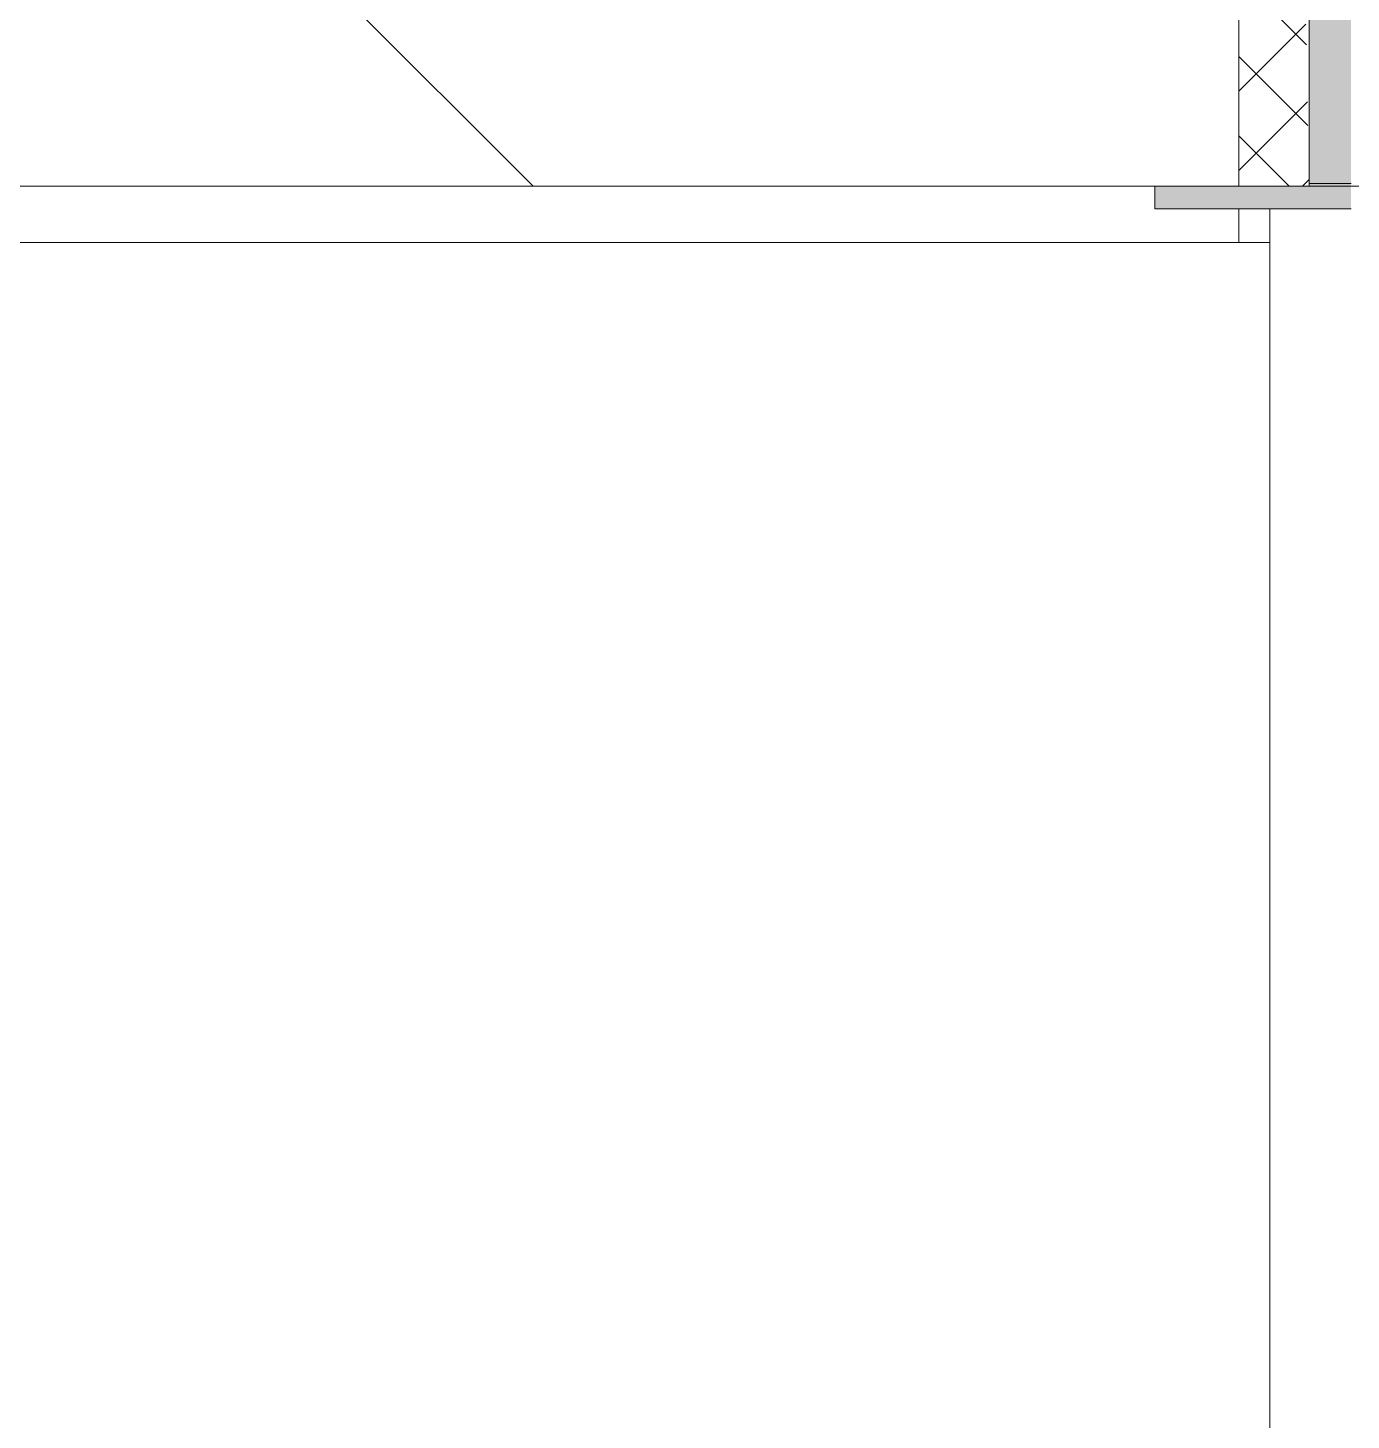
# Model space of a CAD drawing. Header units: millimetres. Extents: x 81711 to 274967, y -8553 to 29000.
# Drawn here: x 232665.2 to 233136.7, y 12960.3 to 13456.5 of the extents above; entities that cross this region are included whole.
import ezdxf

# ---------------------------------------------------------------- set-up
doc = ezdxf.new("R2010")
doc.units = ezdxf.units.MM
for name, color, linetype, lineweight, true_color in [('A-DOOR-3', 7, 'Continuous', 5, 0xb7b7b7), ('A-DOOR-5', 7, 'Continuous', 5, 0xe2e2e2), ('A-DOOR-6', 7, 'Continuous', 5, 0xaaaaaa), ('A-DOOR-FRAM-2', 7, 'Continuous', 5, 0xb7b7b7), ('A-DOOR-FRAM-3', 7, 'Continuous', 5, 0xe2e2e2), ('A-DOOR-FRAM-4', 7, 'Continuous', 5, 0xaaaaaa), ('A-FLOR-2', 7, 'Continuous', 5, 0xaaaaaa)]:
    doc.layers.add(name, color=color, linetype=linetype, lineweight=lineweight, true_color=true_color)
doc.layers.add('I-WALL-27', color=7, linetype='Continuous', lineweight=5)

# ---------------------------------------------------------------- blocks, each defined once
blk = doc.blocks.new('110_Дверь_СКБ_1Ст_Внутренняя1 - Д-8 950x2100h_охрана-V130-1_5_3_птичка')
at = {"layer": 'A-DOOR-5'}
blk.add_hatch(color=256, dxfattribs=at).paths.add_polyline_path([(462.5, 100), (447.5, 100), (447.5, 20), (462.5, 20)])
at = {"layer": 'A-DOOR-6'}
h = blk.add_hatch(dxfattribs=at)
h.set_pattern_fill('FP_6', color=256, style=0, pattern_type=2)
h.set_pattern_definition([(135, (1826.41, 164.685), (-14.14214, -14.14214), []), (225, (1826.41, 164.685), (14.14214, -14.14214), [])])
h.paths.add_polyline_path([(476.46, 100), (462.5, 100), (466.27, -100), (487.5, -100), (487.5, 100)])
at = {"layer": 'A-DOOR-FRAM-3'}
blk.add_hatch(color=256, dxfattribs=at).paths.add_polyline_path([(447.5, 108), (447.5, 100), (517.5, 100), (517.5, 108), (462.5, 108)])
at = {"layer": 'A-DOOR-FRAM-2'}
blk.add_line((447.5, 100), (437.5, 100), dxfattribs=at)
at = {"layer": 'A-DOOR-FRAM-4'}
for p, q in [((517.5, 108), (447.5, 108)), ((517.5, 100), (517.5, 108)), ((462.5, 100), (447.5, 100)), ((462.5, 100), (447.5, 100)), ((447.5, 100), (517.5, 100)), ((462.5, 20), (462.5, 100)), ((487.5, 100), (462.5, 100)), ((462.5, 100), (462.5, -100)), ((462.5, 99), (462.5, 100)), ((487.5, -100), (487.5, 100)), ((447.5, 99), (462.5, 99))]:
    blk.add_line(p, q, dxfattribs=at)

msp = doc.modelspace()

# ---------------------------------------------------------------- hatches: boundary and pattern name
at = {"layer": 'I-WALL-27'}
h = msp.add_hatch(dxfattribs=at)
h.set_pattern_fill('FP_104', color=256, style=0, pattern_type=2)
h.set_pattern_definition([(135, (147956.67, 0), (-353.5534, -353.5534), [])])
h.paths.add_polyline_path([(233066.67, 13400), (233096.67, 13400), (233096.67, 13600), (232656.67, 13600), (232656.67, 13400), (232996.67, 13400)])

# ---------------------------------------------------------------- linework, layer by layer
at = {"layer": 'A-FLOR-2'}
for p, q in [((233096.67, 13392), (233096.67, 13380)), ((233107.72, 13392), (233107.72, 12505.85)), ((233107.72, 13380), (230670.67, 13380))]:
    msp.add_line(p, q, dxfattribs=at)
at = {"layer": 'I-WALL-27'}
msp.add_line((225236.48, 13400), (233066.67, 13400), dxfattribs=at)

# ---------------------------------------------------------------- block references
at = {"layer": 'A-DOOR-3', "rotation": 180}
msp.add_blockref('110_Дверь_СКБ_1Ст_Внутренняя1 - Д-8 950x2100h_охрана-V130-1_5_3_птичка', (233584.17, 13500), dxfattribs=at)

doc.saveas('drawing.dxf')
